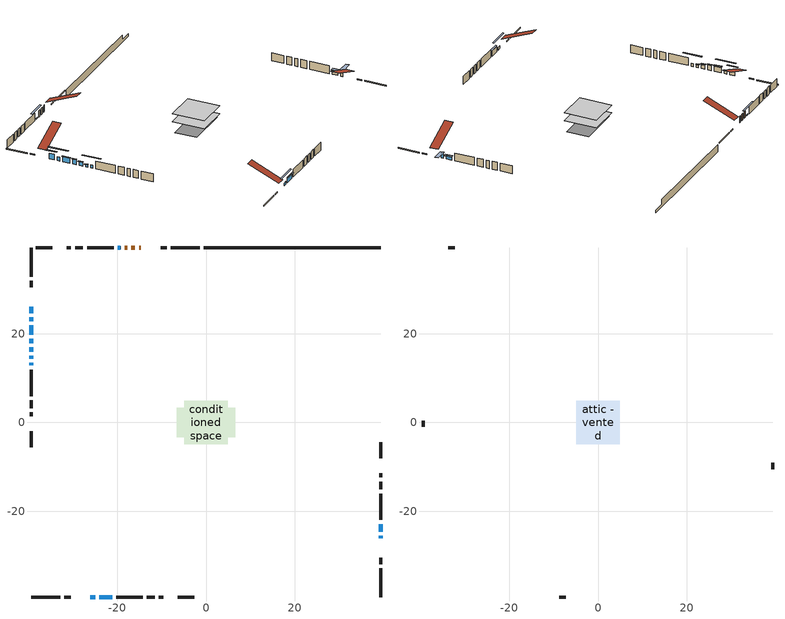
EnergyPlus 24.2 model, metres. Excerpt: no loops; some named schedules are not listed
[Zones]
conditioned space
 floor adiabatic (AdiabaticFloorConstruction): -4.95,-4.95 -4.95,4.95 4.95,4.95 4.95,-4.95 z1.5
 floor foundation (Slab1 construction): -6.63,-3.34 -6.63,3.34 6.63,3.34 6.63,-3.34 z-0.79
 wall outside (RimJoist1 construction): -1.45,39.37 -7.95,39.37 / -39.37,-39.37 -32.88,-39.37 / -39.37,39.37 -39.37,32.88 / 39.37,-39.37 39.37,-32.88 z1.5:1.8
 wall outside (RimJoist2 construction): -8.88,39.37 -10.26,39.37 / -31.95,-39.37 -30.56,-39.37 / -39.37,31.95 -39.37,30.56 / 39.37,-31.95 39.37,-30.56 z1.5:1.8
 wall outside (AdiabaticWallConstruction 1): -14.7,39.37 -15.11,39.37 / -16.04,39.37 -16.83,39.37 / -17.76,39.37 -18.37,39.37 z1.5:3.53
 wall outside (AdiabaticWallConstruction): 39.37,-26.13 39.37,-25.57 z1.5:3.13; -19.29,39.37 -19.94,39.37 z1.5:1.82; -26.13,-39.37 -24.97,-39.37 z1.5:2.38; -39.37,26.13 -39.37,24.68 z1.5:3.25; -39.37,23.75 -39.37,22.89 / 39.37,-24.64 39.37,-22.92 / -39.37,16.98 -39.37,15.98 z1.5:2.64; -24.05,-39.37 -21.17,-39.37 z1.5:3.08; -39.37,21.96 -39.37,19.83 z1.5:3.1; -39.37,18.9 -39.37,17.91 z1.5:3; -39.37,15.05 -39.37,14.36 z1.5:2.2; -39.37,13.43 -39.37,12.87 z1.5:2.42
 wall outside (Wall1 construction): -20.86,39.37 -26.83,39.37 / -20.24,-39.37 -14.28,-39.37 / -39.37,11.95 -39.37,5.98 / 39.37,-21.99 39.37,-16.02 z1.5:3.94
 wall outside (Wall2 construction): -27.76,39.37 -29.54,39.37 / -13.35,-39.37 -11.57,-39.37 / -39.37,5.05 -39.37,3.27 / 39.37,-15.09 39.37,-13.31 z1.5:3.94
 wall outside (Wall3 construction): -30.47,39.37 -31.43,39.37 / -10.64,-39.37 -9.68,-39.37 / -39.37,2.34 -39.37,1.38 / 39.37,-12.38 39.37,-11.42 z1.5:3.94
 wall outside (Wall5 construction): -34.73,39.37 -38.44,39.37 / -6.37,-39.37 -2.66,-39.37 / -39.37,-1.93 -39.37,-5.64 / 39.37,-8.12 39.37,-4.41 z1.5:3.94
 wall foundation (FoundationWall1 construction): -0.53,39.37,-0.79 -0.53,39.37,1.5 35.38,39.37,1.5 35.38,39.37,0 39.37,39.37,0 39.37,39.37,-0.79
 window (WindowConstruction 6): 39.37,-26.13 39.37,-25.57 z1.5:3.12
 window (WindowConstruction 7): -19.29,39.37 -19.93,39.37 z1.5:1.81
 window (WindowConstruction 8): -26.13,-39.37 -24.97,-39.37 z1.5:2.38
 window (WindowConstruction 9): -39.37,26.13 -39.37,24.68 z1.5:3.25
 window (WindowConstruction 10): -39.37,23.75 -39.37,22.89 z1.5:2.64
 window (WindowConstruction): 39.37,-24.64 39.37,-22.92 z1.5:2.64
 window (WindowConstruction 1): -24.04,-39.37 -21.17,-39.37 z1.5:3.08
 window (WindowConstruction 2): -39.37,21.96 -39.37,19.83 z1.5:3.1
 window (WindowConstruction 3): -39.37,18.9 -39.37,17.91 z1.5:3
 window (WindowConstruction 4): -39.37,16.98 -39.37,15.98 z1.5:2.64
 window (WindowConstruction 5): -39.37,15.05 -39.37,14.36 z1.5:2.2
 window (WindowConstruction 11): -39.37,13.43 -39.37,12.87 z1.5:2.41
 door (Door): -14.7,39.37 -15.11,39.37 z1.5:3.53
 door (Door 1): -16.04,39.37 -16.83,39.37 z1.5:3.53
 door (Door 2): -17.76,39.37 -18.36,39.37 z1.5:3.53
 ceiling adiabatic (AdiabaticFloorConstruction): 4.95,-4.95 4.95,4.95 -4.95,4.95 -4.95,-4.95 z1.5
attic - vented
 floor to conditioned space (Floor1 construction Reversed): -4.95,-4.95 -4.95,4.95 4.95,4.95 4.95,-4.95 z3.94
 wall outside (Wall4 construction): -32.36,39.37 -33.8,39.37 / -8.75,-39.37 -7.3,-39.37 / -39.37,0.45 -39.37,-1 / 39.37,-10.49 39.37,-9.05 z1.5:3.94
 roof outside (Roof1 construction): -13.77,39.37,3.94 -13.77,29.86,7.9 -11.19,29.86,7.9 -11.19,39.37,3.94; -27.06,-39.37,3.94 -27.06,-29.86,7.9 -29.63,-29.86,7.9 -29.63,-39.37,3.94; -39.37,27.06,3.94 -29.86,27.06,7.9 -29.86,29.63,7.9 -39.37,29.63,3.94; 39.37,-27.06,3.94 29.86,-27.06,7.9 29.86,-29.63,7.9 39.37,-29.63,3.94
shading: 39.37,-25.27 39.37,-26.43 43.03,-26.43 43.03,-25.27 z3.42; -22.56,39.37 -16.66,39.37 -16.66,39.79 -22.56,39.79 z4.44; -22.34,-39.37 -28.76,-39.37 -28.76,-39.79 -22.34,-39.79 z5.01; -39.37,23.77 -39.37,27.04 -39.79,27.04 -39.79,23.77 z4.16; -39.37,20.26 -39.37,26.38 -39.79,26.38 -39.79,20.26 z5.27; 39.37,-22.69 39.37,-24.87 40.18,-24.87 40.18,-22.69 z2.87; -20.97,-39.37 -24.25,-39.37 -24.25,-39.79 -20.97,-39.79 z3.28; -39.37,19.63 -39.37,22.16 -39.79,22.16 -39.79,19.63 z3.3; -39.37,17.71 -39.37,19.1 -39.79,19.1 -39.79,17.71 z3.2; -39.37,15.78 -39.37,17.18 -39.79,17.18 -39.79,15.78 z2.84; -39.37,14.16 -39.37,15.25 -39.79,15.25 -39.79,14.16 z2.4; -39.37,10.24 -39.37,16.06 -39.79,16.06 -39.79,10.24 z5.04
[Building]
Building 1: Terrain=Suburbs
[Site:Location]
Moncton Intl AP_NB: Latitude {deg}=46.11; Longitude {deg}=-64.68; Time Zone {hr}=-4; Elevation {m}=71; Keep Site Location Information=Yes
[Site:GroundTemperature:Shallow]
1.33672, -0.726403, -0.891626, 0.0874321, 4.0178, 7.92987, 11.3214, 13.4699, 13.6524, 11.905, 8.59993, 4.80787
[Site:WaterMainsTemperature]
Calculation Method=Schedule; Temperature Schedule=mains temperature schedule
[Material] Roughness=Rough; Thermal Absorptance=0.9
Name | Thickness {m} | Conductivity {W/m-K} | Density {kg/m3} | Specific Heat {J/kg-K} | Solar Absorptance | Visible Absorptance
asphalt or fiberglass shingles | 0.00635 | 0.162714 | 1121.4 | 1465.45 | 0.4 | 0.4
ceiling loosefill ins | 0.169333 | 0.0480833 | 16.02 | 1046.75 | 0.7 | 0.7
ceiling stud and cavity | 0.1397 | 0.0922525 | 65.682 | 1177.47 | 0.7 | 0.7
concrete 4.0 in. | 0.1016 | 1.803125 | 2242.8 | 837.4 | 0.7 | 0.7
concrete 8.0 in. | 0.2032 | 1.803125 | 2242.8 | 837.4 | 0.7 | 0.7
door material | 0.04445 | 0.0451087 | 512.64 | 1214.23 | 0.7 | 0.7
door material 1 | 0.04445 | 0.20624 | 512.64 | 1214.23 | 0.7 | 0.7
exterior vertical ins | 0.00560641 | 0.029427 | 32.04 | 1214.23 | 0.7 | 0.7
floor covering | 0.0127 | 0.0433444 | 54.468 | 1339.84 | 0.6 | 0.6
floor rigid ins; wall rigid ins 1 | 0.512978 | 0.029427 | 32.04 | 1214.23 | 0.7 | 0.7
floor stud and cavity | 0.1397 | 1.75129 | 37.0049 | 1207.88 | 0.7 | 0.7
furniture material conditioned space 1 | 0.1524 | 0.115458 | 640.8 | 1214.23 | 0.6 | 0.6
gypsum board | 0.0127 | 0.160291 | 801 | 837.4 | 0.6 | 0.6
gypsum board 1 | 0.0127 | 0.160291 | 801 | 837.4 | 0.7 | 0.7
osb sheathing 0.5 in. | 0.0127 | 0.115458 | 512.64 | 1214.23 | 0.7 | 0.7
osb sheathing 0.75 in. | 0.01905 | 0.115458 | 512.64 | 1214.23 | 0.7 | 0.7
osb sheathing 2.0 in. | 0.0508 | 0.115458 | 512.64 | 1214.23 | 0.7 | 0.7
rim joist rigid ins; wall rigid ins | 0.051816 | 0.029427 | 32.04 | 1214.23 | 0.7 | 0.7
rim joist stud and cavity | 0.0508 | 0.0381826 | 125.044 | 1163.47 | 0.6 | 0.6
rim joist stud and cavity 1 | 0.0508 | 0.0349451 | 125.044 | 1163.47 | 0.6 | 0.6
wall stud and cavity | 0.1397 | 0.199848 | 139.0536 | 1170.24 | 0.7 | 0.7
wall stud and cavity 1 | 0.1397 | 0.165635 | 139.0536 | 1170.24 | 0.7 | 0.7
wall stud and cavity 2 | 0.1397 | 0.302827 | 139.0536 | 1170.24 | 0.7 | 0.7
wall stud and cavity 3 | 0.0889 | 6.1454 | 50.32683 | 1063.81 | 0.6 | 0.6
wall stud and cavity 4 | 0.1397 | 0.265121 | 139.0536 | 1170.24 | 0.7 | 0.7
wall stud and cavity 5 | 0.0889 | 0.380278 | 52.3479 | 1209.89 | 0.7 | 0.7
wall stud and cavity 6 | 0.0889 | 0.391764 | 83.0341 | 1211.67 | 0.7 | 0.7
wood siding | 0.0254 | 0.102417 | 544.68 | 1172.36 | 0.4 | 0.4
wood siding 1 | 0.00254 | 0.102417 | 544.68 | 1172.36 | 0.4 | 0.4
wood siding 2; wood siding 3; wood siding 4 | 0.0254 | 0.102417 | 544.68 | 1172.36 | 0.7 | 0.7
[WindowMaterial:SimpleGlazingSystem]
Name | U-Factor {W/m2-K} | Solar Heat Gain Coefficient
WindowMaterial | 2.098021 | 0.49
WindowMaterial 1 | 1.84024 | 0.66
WindowMaterial 10 | 2.200225 | 0.42
WindowMaterial 2 | 1.84876 | 0.65
WindowMaterial 3 | 1.89305 | 0.62
WindowMaterial 4 | 2.08042 | 0.51
WindowMaterial 5 | 2.134928 | 0.46
WindowMaterial 6 | 1.94869 | 0.58
WindowMaterial 7 | 2.49378 | 0.16
WindowMaterial 8 | 2.09461 | 0.5
WindowMaterial 9 | 1.9396 | 0.59
[Construction]
AdiabaticFloorConstruction: floor stud and cavity, floor rigid ins, osb sheathing 0.75 in., floor covering
AdiabaticWallConstruction: wood siding 3, wall rigid ins 1, wall stud and cavity 5, gypsum board
AdiabaticWallConstruction 1: wood siding 4, wall rigid ins 1, wall stud and cavity 5, gypsum board
Door; Door 2: door material
Door 1: door material 1
Floor1 construction Reversed: gypsum board, ceiling stud and cavity, ceiling loosefill ins
FoundationWall1 construction: concrete 8.0 in., gypsum board 1
furniture construction conditioned space 1: furniture material conditioned space 1
PartitionWallConstruction: gypsum board, wall stud and cavity 6, gypsum board
RimJoist1 construction: wood siding 2, rim joist rigid ins, osb sheathing 2.0 in., rim joist stud and cavity
RimJoist2 construction: wood siding 2, rim joist rigid ins, osb sheathing 2.0 in., rim joist stud and cavity 1
Roof1 construction: asphalt or fiberglass shingles
Slab1 construction: concrete 4.0 in.
Wall1 construction: wood siding, wall rigid ins, osb sheathing 0.5 in., wall stud and cavity, gypsum board
Wall2 construction: wood siding, wall rigid ins, osb sheathing 0.5 in., wall stud and cavity 1, gypsum board
Wall3 construction: wood siding, wall rigid ins, osb sheathing 0.5 in., wall stud and cavity 2, gypsum board
Wall4 construction: wood siding 1, wall stud and cavity 3
Wall5 construction: wood siding, wall rigid ins, osb sheathing 0.5 in., wall stud and cavity 4, gypsum board
WindowConstruction; WindowConstruction 10: WindowMaterial
WindowConstruction 1: WindowMaterial 1
WindowConstruction 11: WindowMaterial 10
WindowConstruction 2: WindowMaterial 2
WindowConstruction 3: WindowMaterial 3
WindowConstruction 4: WindowMaterial 4
WindowConstruction 5: WindowMaterial 5
WindowConstruction 6: WindowMaterial 6
WindowConstruction 7: WindowMaterial 7
WindowConstruction 8: WindowMaterial 8
WindowConstruction 9: WindowMaterial 9
[Zone] Multiplier=1; Part of Total Floor Area=Yes
Name | Volume {m3}
attic - vented | 62.2082
conditioned space | 461.8
[Space]
Name | Zone | Volume {m3}
attic - vented 1 | attic - vented | 62.2082
conditioned space 1 | conditioned space | 461.8
[ZoneInfiltration:EffectiveLeakageArea]
infil attic - vented 1: Zone or Space=attic - vented 1; Schedule=Always On Discrete; Effective Air Leakage Area {cm2}=3459.53; Stack Coefficient=0.000445168; Wind Coefficient=1.42555e-05
[ZoneMixing]
whole house fan mix: Zone or Space=attic - vented; Schedule=Always On Continuous; Design Flow Rate Calculation Method=Flow/Zone; Design Flow Rate {m3/s}=0; Source Zone or Space=conditioned space
[SurfaceProperty:ExposedFoundationPerimeter]
Slab1: Exposed Perimeter Calculation Method=TotalExposedPerimeter; Total Exposed Perimeter {m}=39.899
[InternalMass] Zone or ZoneList=conditioned space; Space or SpaceList=conditioned space 1
Name | Construction | Surface Area {m2}
furniture mass conditioned space 1 | furniture construction conditioned space 1 | 74.6599
partition wall mass | PartitionWallConstruction | 186.65
[Lights]
interior lighting: Zone or ZoneList or Space or SpaceList=conditioned space 1; Schedule=interior lighting schedule; Design Level Calculation Method=LightingLevel; Lighting Level {W}=343.2; Return Air Fraction=0; Fraction Radiant=0.6; Fraction Visible=0.2; Fraction Replaceable=1
[People]
occupants: Zone or ZoneList or Space or SpaceList=conditioned space 1; Number of People Schedule=occupants schedule; Number of People Calculation Method=People; Number of People=3; Fraction Radiant=0.314171; Sensible Heat Fraction=0.56303; Activity Level Schedule=occupants activity schedule; Carbon Dioxide Generation Rate {m3/s-W}=0; Enable ASHRAE 55 Comfort Warnings=No; Mean Radiant Temperature Calculation Type=EnclosureAveraged
[ElectricEquipment] Zone or ZoneList or Space or SpaceList=conditioned space 1; Design Level Calculation Method=EquipmentLevel
Name | Schedule | Design Level {W} | Fraction Latent | Fraction Radiant | Fraction Lost
clothes dryer | clothes dryer schedule | 140.772 | 0.015 | 0.081 | 0.85
clothes washer | clothes washer schedule | 32.1985 | 0.03 | 0.162 | 0.7
cooking range | cooking range schedule | 215.147 | 0.08 | 0.432 | 0.2
dishwasher | dishwasher schedule | 66.8632 | 0.3 | 0.18 | 0.4
fridge | fridge schedule | 72.9452 | 0 | 0.6 | 0
mech vent bath fan 0 | mech vent bath fan 0 schedule | 50.2 | 0 | 0 | 1
mech vent house fan | mech vent house fan schedule | 0 | 0 | 0 | 1
mech vent house fan cfis | mech vent house fan cfis schedule | 0 | 0 | 0 | 0
misc plug loads | misc plug loads schedule | 494.7 | 0.045 | 0.513 | 0.1
whole house fan | Always On Discrete | 0 | 0 | 0 | 1
[OtherEquipment] Zone or ZoneList or Space or SpaceList=conditioned space 1; Design Level Calculation Method=EquipmentLevel
Name | Fuel Type | Schedule | Design Level {W} | Fraction Latent | Fraction Radiant | Fraction Lost
clothes dryer 1 | Electricity | clothes dryer schedule | 0 | 0.015 | 0.081 | 0.85
cooking range 1 | Electricity | cooking range schedule | 0 | 0.08 | 0.432 | 0.2
general water use latent | None | general water use schedule | 62.594 | 1 | 0 | 0
general water use sensible | None | general water use schedule | -61.6891 | 0 | 0.6 | 0
mech vent house fan latent load | None | Always On Discrete | 0 | 1 | 0 | 0
mech vent house fan sensible load | None | Always On Discrete | 0 | 0 | 0 | 0
water heater energy adjustment1 | Electricity | Always On Discrete | 0.01 | 0 | 0 | 1
[ZoneInfiltration:DesignFlowRate] Zone or ZoneList or Space or SpaceList=conditioned space 1; Schedule=Always On Discrete; Design Flow Rate Calculation Method=Flow/Zone; Design Flow Rate {m3/s}=0
infil flow; natural vent flow; whole house fan flow
[Foundation:Kiva]
Foundation Kiva 1: Initial Indoor Air Temperature {C}=18; Wall Height Above Grade {m}=1.49998; Wall Depth Below Slab {m}=0.2032; Custom Block Material Name 1=exterior vertical ins; Custom Block Depth 1 {m}=2.28999; Custom Block X Position 1 {m}=0.2159; Custom Block Z Position 1 {m}=0
[Foundation:Kiva:Settings]
Soil Conductivity {W/m-K}=0.849921; Soil Density {kg/m3}=1842.3; Soil Specific Heat {J/kg-K}=418.7; Ground Solar Absorptivity=0.9; Ground Thermal Absorptivity=0.9; Ground Surface Roughness {m}=0.03; Far-Field Width {m}=40; Deep-Ground Boundary Condition=ZeroFlux; Deep-Ground Depth {m}=40; Minimum Cell Dimension {m}=0.2; Maximum Cell Growth Coefficient=3; Simulation Timestep=Timestep
[Exterior:Lights]
exterior lighting: Schedule=exterior lighting schedule; Design Level {W}=75.6
[Schedule:Constant]
Name | Hourly Value
Always On Continuous; mech vent house fan schedule; mech vent house fan cfis schedule; Always On Discrete | 1
occupants activity schedule | 117.228
fridge schedule | 0
[Schedule:Week:Daily]
interior lighting schedule Week Rule - Jan1-Jan27: interior lighting schedule day, interior lighting schedule day, interior lighting schedule day, interior lighting schedule day, interior lighting schedule day, interior lighting schedule day, interior lighting schedule day, interior lighting schedule default day, interior lighting schedule default day, interior lighting schedule default day, interior lighting schedule default day, interior lighting schedule default day
interior lighting schedule Week Rule - Jan28-Feb3: interior lighting schedule day, interior lighting schedule day, interior lighting schedule day, interior lighting schedule day, interior lighting schedule day 1, interior lighting schedule day 1, interior lighting schedule day 1, interior lighting schedule default day, interior lighting schedule default day, interior lighting schedule default day, interior lighting schedule default day, interior lighting schedule default day
interior lighting schedule Week Rule - Feb4-Feb24: interior lighting schedule day 1, interior lighting schedule day 1, interior lighting schedule day 1, interior lighting schedule day 1, interior lighting schedule day 1, interior lighting schedule day 1, interior lighting schedule day 1, interior lighting schedule default day, interior lighting schedule default day, interior lighting schedule default day, interior lighting schedule default day, interior lighting schedule default day
interior lighting schedule Week Rule - Feb25-Mar3: interior lighting schedule day 1, interior lighting schedule day 1, interior lighting schedule day 1, interior lighting schedule day 1, interior lighting schedule day 2, interior lighting schedule day 2, interior lighting schedule day 2, interior lighting schedule default day, interior lighting schedule default day, interior lighting schedule default day, interior lighting schedule default day, interior lighting schedule default day
interior lighting schedule Week Rule - Mar4-Mar31: interior lighting schedule day 2, interior lighting schedule day 2, interior lighting schedule day 2, interior lighting schedule day 2, interior lighting schedule day 2, interior lighting schedule day 2, interior lighting schedule day 2, interior lighting schedule default day, interior lighting schedule default day, interior lighting schedule default day, interior lighting schedule default day, interior lighting schedule default day
interior lighting schedule Week Rule - Apr1-Apr28: interior lighting schedule day 3, interior lighting schedule day 3, interior lighting schedule day 3, interior lighting schedule day 3, interior lighting schedule day 3, interior lighting schedule day 3, interior lighting schedule day 3, interior lighting schedule default day, interior lighting schedule default day, interior lighting schedule default day, interior lighting schedule default day, interior lighting schedule default day
interior lighting schedule Week Rule - Apr29-May5: interior lighting schedule day 3, interior lighting schedule day 3, interior lighting schedule day 4, interior lighting schedule day 4, interior lighting schedule day 4, interior lighting schedule day 4, interior lighting schedule day 4, interior lighting schedule default day, interior lighting schedule default day, interior lighting schedule default day, interior lighting schedule default day, interior lighting schedule default day
interior lighting schedule Week Rule - May6-May26: interior lighting schedule day 4, interior lighting schedule day 4, interior lighting schedule day 4, interior lighting schedule day 4, interior lighting schedule day 4, interior lighting schedule day 4, interior lighting schedule day 4, interior lighting schedule default day, interior lighting schedule default day, interior lighting schedule default day, interior lighting schedule default day, interior lighting schedule default day
interior lighting schedule Week Rule - May27-Jun2: interior lighting schedule day 4, interior lighting schedule day 4, interior lighting schedule day 4, interior lighting schedule day 4, interior lighting schedule day 4, interior lighting schedule day 5, interior lighting schedule day 5, interior lighting schedule default day, interior lighting schedule default day, interior lighting schedule default day, interior lighting schedule default day, interior lighting schedule default day
interior lighting schedule Week Rule - Jun3-Jun30: interior lighting schedule day 5, interior lighting schedule day 5, interior lighting schedule day 5, interior lighting schedule day 5, interior lighting schedule day 5, interior lighting schedule day 5, interior lighting schedule day 5, interior lighting schedule default day, interior lighting schedule default day, interior lighting schedule default day, interior lighting schedule default day, interior lighting schedule default day
interior lighting schedule Week Rule - Jul1-Jul28: interior lighting schedule day 6, interior lighting schedule day 6, interior lighting schedule day 6, interior lighting schedule day 6, interior lighting schedule day 6, interior lighting schedule day 6, interior lighting schedule day 6, interior lighting schedule default day, interior lighting schedule default day, interior lighting schedule default day, interior lighting schedule default day, interior lighting schedule default day
interior lighting schedule Week Rule - Jul29-Aug4: interior lighting schedule day 6, interior lighting schedule day 6, interior lighting schedule day 6, interior lighting schedule day 7, interior lighting schedule day 7, interior lighting schedule day 7, interior lighting schedule day 7, interior lighting schedule default day, interior lighting schedule default day, interior lighting schedule default day, interior lighting schedule default day, interior lighting schedule default day
interior lighting schedule Week Rule - Aug5-Aug25: interior lighting schedule day 7, interior lighting schedule day 7, interior lighting schedule day 7, interior lighting schedule day 7, interior lighting schedule day 7, interior lighting schedule day 7, interior lighting schedule day 7, interior lighting schedule default day, interior lighting schedule default day, interior lighting schedule default day, interior lighting schedule default day, interior lighting schedule default day
interior lighting schedule Week Rule - Aug26-Sep1: interior lighting schedule day 7, interior lighting schedule day 7, interior lighting schedule day 7, interior lighting schedule day 7, interior lighting schedule day 7, interior lighting schedule day 7, interior lighting schedule day 8, interior lighting schedule default day, interior lighting schedule default day, interior lighting schedule default day, interior lighting schedule default day, interior lighting schedule default day
interior lighting schedule Week Rule - Sep2-Sep29: interior lighting schedule day 8, interior lighting schedule day 8, interior lighting schedule day 8, interior lighting schedule day 8, interior lighting schedule day 8, interior lighting schedule day 8, interior lighting schedule day 8, interior lighting schedule default day, interior lighting schedule default day, interior lighting schedule default day, interior lighting schedule default day, interior lighting schedule default day
interior lighting schedule Week Rule - Sep30-Oct6: interior lighting schedule day 8, interior lighting schedule day 9, interior lighting schedule day 9, interior lighting schedule day 9, interior lighting schedule day 9, interior lighting schedule day 9, interior lighting schedule day 9, interior lighting schedule default day, interior lighting schedule default day, interior lighting schedule default day, interior lighting schedule default day, interior lighting schedule default day
interior lighting schedule Week Rule - Oct7-Oct27: interior lighting schedule day 9, interior lighting schedule day 9, interior lighting schedule day 9, interior lighting schedule day 9, interior lighting schedule day 9, interior lighting schedule day 9, interior lighting schedule day 9, interior lighting schedule default day, interior lighting schedule default day, interior lighting schedule default day, interior lighting schedule default day, interior lighting schedule default day
interior lighting schedule Week Rule - Oct28-Nov3: interior lighting schedule day 9, interior lighting schedule day 9, interior lighting schedule day 9, interior lighting schedule day 9, interior lighting schedule day 10, interior lighting schedule day 10, interior lighting schedule day 10, interior lighting schedule default day, interior lighting schedule default day, interior lighting schedule default day, interior lighting schedule default day, interior lighting schedule default day
interior lighting schedule Week Rule - Nov4-Nov24: interior lighting schedule day 10, interior lighting schedule day 10, interior lighting schedule day 10, interior lighting schedule day 10, interior lighting schedule day 10, interior lighting schedule day 10, interior lighting schedule day 10, interior lighting schedule default day, interior lighting schedule default day, interior lighting schedule default day, interior lighting schedule default day, interior lighting schedule default day
interior lighting schedule Week Rule - Nov25-Dec1: interior lighting schedule day 10, interior lighting schedule day 10, interior lighting schedule day 10, interior lighting schedule day 10, interior lighting schedule day 10, interior lighting schedule day 10, interior lighting schedule day 11, interior lighting schedule default day, interior lighting schedule default day, interior lighting schedule default day, interior lighting schedule default day, interior lighting schedule default day
interior lighting schedule Week Rule - Dec2-Dec31: interior lighting schedule day 11, interior lighting schedule day 11, interior lighting schedule day 11, interior lighting schedule day 11, interior lighting schedule day 11, interior lighting schedule day 11, interior lighting schedule day 11, interior lighting schedule default day, interior lighting schedule default day, interior lighting schedule default day, interior lighting schedule default day, interior lighting schedule default day
occupants schedule Week Rule - Jan1-Dec31: occupants schedule day, occupants schedule day, occupants schedule day, occupants schedule day, occupants schedule day, occupants schedule day, occupants schedule day, occupants schedule default day, occupants schedule default day, occupants schedule default day, occupants schedule default day, occupants schedule default day
clothes dryer schedule Week Rule - Jan1-Dec31: clothes dryer schedule day, clothes dryer schedule day, clothes dryer schedule day, clothes dryer schedule day, clothes dryer schedule day, clothes dryer schedule day, clothes dryer schedule day, clothes dryer schedule default day, clothes dryer schedule default day, clothes dryer schedule default day, clothes dryer schedule default day, clothes dryer schedule default day
clothes washer schedule Week Rule - Jan1-Dec31: clothes washer schedule day, clothes washer schedule day, clothes washer schedule day, clothes washer schedule day, clothes washer schedule day, clothes washer schedule day, clothes washer schedule day, clothes washer schedule default day, clothes washer schedule default day, clothes washer schedule default day, clothes washer schedule default day, clothes washer schedule default day
cooking range schedule Week Rule - Jan1-Dec31: cooking range schedule day, cooking range schedule day, cooking range schedule day, cooking range schedule day, cooking range schedule day, cooking range schedule day, cooking range schedule day, cooking range schedule default day, cooking range schedule default day, cooking range schedule default day, cooking range schedule default day, cooking range schedule default day
dishwasher schedule Week Rule - Jan1-Dec31: dishwasher schedule day, dishwasher schedule day, dishwasher schedule day, dishwasher schedule day, dishwasher schedule day, dishwasher schedule day, dishwasher schedule day, dishwasher schedule default day, dishwasher schedule default day, dishwasher schedule default day, dishwasher schedule default day, dishwasher schedule default day
mech vent bath fan 0 schedule Week Rule - Jan1-Dec31: mech vent bath fan 0 schedule day, mech vent bath fan 0 schedule day, mech vent bath fan 0 schedule day, mech vent bath fan 0 schedule day, mech vent bath fan 0 schedule day, mech vent bath fan 0 schedule day, mech vent bath fan 0 schedule day, mech vent bath fan 0 schedule default day, mech vent bath fan 0 schedule default day, mech vent bath fan 0 schedule default day, mech vent bath fan 0 schedule default day, mech vent bath fan 0 schedule default day
misc plug loads schedule Week Rule - Jan1-Dec31: misc plug loads schedule day, misc plug loads schedule day, misc plug loads schedule day, misc plug loads schedule day, misc plug loads schedule day, misc plug loads schedule day, misc plug loads schedule day, misc plug loads schedule default day, misc plug loads schedule default day, misc plug loads schedule default day, misc plug loads schedule default day, misc plug loads schedule default day
general water use schedule Week Rule - Jan1-Dec31: general water use schedule day, general water use schedule day, general water use schedule day, general water use schedule day, general water use schedule day, general water use schedule day, general water use schedule day, general water use schedule default day, general water use schedule default day, general water use schedule default day, general water use schedule default day, general water use schedule default day
exterior lighting schedule Week Rule - Jan1-Jan27: exterior lighting schedule day, exterior lighting schedule day, exterior lighting schedule day, exterior lighting schedule day, exterior lighting schedule day, exterior lighting schedule day, exterior lighting schedule day, exterior lighting schedule default day, exterior lighting schedule default day, exterior lighting schedule default day, exterior lighting schedule default day, exterior lighting schedule default day
exterior lighting schedule Week Rule - Jan28-Feb3: exterior lighting schedule day, exterior lighting schedule day, exterior lighting schedule day, exterior lighting schedule day, exterior lighting schedule day 1, exterior lighting schedule day 1, exterior lighting schedule day 1, exterior lighting schedule default day, exterior lighting schedule default day, exterior lighting schedule default day, exterior lighting schedule default day, exterior lighting schedule default day
exterior lighting schedule Week Rule - Feb4-Feb24: exterior lighting schedule day 1, exterior lighting schedule day 1, exterior lighting schedule day 1, exterior lighting schedule day 1, exterior lighting schedule day 1, exterior lighting schedule day 1, exterior lighting schedule day 1, exterior lighting schedule default day, exterior lighting schedule default day, exterior lighting schedule default day, exterior lighting schedule default day, exterior lighting schedule default day
exterior lighting schedule Week Rule - Feb25-Mar3: exterior lighting schedule day 1, exterior lighting schedule day 1, exterior lighting schedule day 1, exterior lighting schedule day 1, exterior lighting schedule day 2, exterior lighting schedule day 2, exterior lighting schedule day 2, exterior lighting schedule default day, exterior lighting schedule default day, exterior lighting schedule default day, exterior lighting schedule default day, exterior lighting schedule default day
exterior lighting schedule Week Rule - Mar4-Mar31: exterior lighting schedule day 2, exterior lighting schedule day 2, exterior lighting schedule day 2, exterior lighting schedule day 2, exterior lighting schedule day 2, exterior lighting schedule day 2, exterior lighting schedule day 2, exterior lighting schedule default day, exterior lighting schedule default day, exterior lighting schedule default day, exterior lighting schedule default day, exterior lighting schedule default day
exterior lighting schedule Week Rule - Apr1-Apr28: exterior lighting schedule day 3, exterior lighting schedule day 3, exterior lighting schedule day 3, exterior lighting schedule day 3, exterior lighting schedule day 3, exterior lighting schedule day 3, exterior lighting schedule day 3, exterior lighting schedule default day, exterior lighting schedule default day, exterior lighting schedule default day, exterior lighting schedule default day, exterior lighting schedule default day
exterior lighting schedule Week Rule - Apr29-May5: exterior lighting schedule day 3, exterior lighting schedule day 3, exterior lighting schedule day 4, exterior lighting schedule day 4, exterior lighting schedule day 4, exterior lighting schedule day 4, exterior lighting schedule day 4, exterior lighting schedule default day, exterior lighting schedule default day, exterior lighting schedule default day, exterior lighting schedule default day, exterior lighting schedule default day
exterior lighting schedule Week Rule - May6-May26: exterior lighting schedule day 4, exterior lighting schedule day 4, exterior lighting schedule day 4, exterior lighting schedule day 4, exterior lighting schedule day 4, exterior lighting schedule day 4, exterior lighting schedule day 4, exterior lighting schedule default day, exterior lighting schedule default day, exterior lighting schedule default day, exterior lighting schedule default day, exterior lighting schedule default day
exterior lighting schedule Week Rule - May27-Jun2: exterior lighting schedule day 4, exterior lighting schedule day 4, exterior lighting schedule day 4, exterior lighting schedule day 4, exterior lighting schedule day 4, exterior lighting schedule day 5, exterior lighting schedule day 5, exterior lighting schedule default day, exterior lighting schedule default day, exterior lighting schedule default day, exterior lighting schedule default day, exterior lighting schedule default day
exterior lighting schedule Week Rule - Jun3-Jun30: exterior lighting schedule day 5, exterior lighting schedule day 5, exterior lighting schedule day 5, exterior lighting schedule day 5, exterior lighting schedule day 5, exterior lighting schedule day 5, exterior lighting schedule day 5, exterior lighting schedule default day, exterior lighting schedule default day, exterior lighting schedule default day, exterior lighting schedule default day, exterior lighting schedule default day
exterior lighting schedule Week Rule - Jul1-Jul28: exterior lighting schedule day 6, exterior lighting schedule day 6, exterior lighting schedule day 6, exterior lighting schedule day 6, exterior lighting schedule day 6, exterior lighting schedule day 6, exterior lighting schedule day 6, exterior lighting schedule default day, exterior lighting schedule default day, exterior lighting schedule default day, exterior lighting schedule default day, exterior lighting schedule default day
exterior lighting schedule Week Rule - Jul29-Aug4: exterior lighting schedule day 6, exterior lighting schedule day 6, exterior lighting schedule day 6, exterior lighting schedule day 7, exterior lighting schedule day 7, exterior lighting schedule day 7, exterior lighting schedule day 7, exterior lighting schedule default day, exterior lighting schedule default day, exterior lighting schedule default day, exterior lighting schedule default day, exterior lighting schedule default day
exterior lighting schedule Week Rule - Aug5-Aug25: exterior lighting schedule day 7, exterior lighting schedule day 7, exterior lighting schedule day 7, exterior lighting schedule day 7, exterior lighting schedule day 7, exterior lighting schedule day 7, exterior lighting schedule day 7, exterior lighting schedule default day, exterior lighting schedule default day, exterior lighting schedule default day, exterior lighting schedule default day, exterior lighting schedule default day
exterior lighting schedule Week Rule - Aug26-Sep1: exterior lighting schedule day 7, exterior lighting schedule day 7, exterior lighting schedule day 7, exterior lighting schedule day 7, exterior lighting schedule day 7, exterior lighting schedule day 7, exterior lighting schedule day 8, exterior lighting schedule default day, exterior lighting schedule default day, exterior lighting schedule default day, exterior lighting schedule default day, exterior lighting schedule default day
[Schedule:Year]
interior lighting schedule: interior lighting schedule Week Rule - Jan1-Jan27, 1, 1, 1, 27, interior lighting schedule Week Rule - Jan28-Feb3, 1, 28, 2, 3, interior lighting schedule Week Rule - Feb4-Feb24, 2, 4, 2, 24, interior lighting schedule Week Rule - Feb25-Mar3, 2, 25, 3, 3, interior lighting schedule Week Rule - Mar4-Mar31, 3, 4, 3, 31, interior lighting schedule Week Rule - Apr1-Apr28, 4, 1, 4, 28, interior lighting schedule Week Rule - Apr29-May5, 4, 29, 5, 5, interior lighting schedule Week Rule - May6-May26, 5, 6, 5, 26, interior lighting schedule Week Rule - May27-Jun2, 5, 27, 6, 2, interior lighting schedule Week Rule - Jun3-Jun30, 6, 3, 6, 30, interior lighting schedule Week Rule - Jul1-Jul28, 7, 1, 7, 28, interior lighting schedule Week Rule - Jul29-Aug4, 7, 29, 8, 4, interior lighting schedule Week Rule - Aug5-Aug25, 8, 5, 8, 25, interior lighting schedule Week Rule - Aug26-Sep1, 8, 26, 9, 1, interior lighting schedule Week Rule - Sep2-Sep29, 9, 2, 9, 29, interior lighting schedule Week Rule - Sep30-Oct6, 9, 30, 10, 6, interior lighting schedule Week Rule - Oct7-Oct27, 10, 7, 10, 27, interior lighting schedule Week Rule - Oct28-Nov3, 10, 28, 11, 3, interior lighting schedule Week Rule - Nov4-Nov24, 11, 4, 11, 24, interior lighting schedule Week Rule - Nov25-Dec1, 11, 25, 12, 1, interior lighting schedule Week Rule - Dec2-Dec31, 12, 2, 12, 31
occupants schedule: occupants schedule Week Rule - Jan1-Dec31, 1, 1, 12, 31
clothes dryer schedule: clothes dryer schedule Week Rule - Jan1-Dec31, 1, 1, 12, 31
clothes washer schedule: clothes washer schedule Week Rule - Jan1-Dec31, 1, 1, 12, 31
cooking range schedule: cooking range schedule Week Rule - Jan1-Dec31, 1, 1, 12, 31
dishwasher schedule: dishwasher schedule Week Rule - Jan1-Dec31, 1, 1, 12, 31
mech vent bath fan 0 schedule: mech vent bath fan 0 schedule Week Rule - Jan1-Dec31, 1, 1, 12, 31
misc plug loads schedule: misc plug loads schedule Week Rule - Jan1-Dec31, 1, 1, 12, 31
general water use schedule: general water use schedule Week Rule - Jan1-Dec31, 1, 1, 12, 31
exterior lighting schedule: exterior lighting schedule Week Rule - Jan1-Jan27, 1, 1, 1, 27, exterior lighting schedule Week Rule - Jan28-Feb3, 1, 28, 2, 3, exterior lighting schedule Week Rule - Feb4-Feb24, 2, 4, 2, 24, exterior lighting schedule Week Rule - Feb25-Mar3, 2, 25, 3, 3, exterior lighting schedule Week Rule - Mar4-Mar31, 3, 4, 3, 31, exterior lighting schedule Week Rule - Apr1-Apr28, 4, 1, 4, 28, exterior lighting schedule Week Rule - Apr29-May5, 4, 29, 5, 5, exterior lighting schedule Week Rule - May6-May26, 5, 6, 5, 26, exterior lighting schedule Week Rule - May27-Jun2, 5, 27, 6, 2, exterior lighting schedule Week Rule - Jun3-Jun30, 6, 3, 6, 30, exterior lighting schedule Week Rule - Jul1-Jul28, 7, 1, 7, 28, exterior lighting schedule Week Rule - Jul29-Aug4, 7, 29, 8, 4, exterior lighting schedule Week Rule - Aug5-Aug25, 8, 5, 8, 25, exterior lighting schedule Week Rule - Aug26-Sep1, 8, 26, 9, 1, exterior lighting schedule Week Rule - Sep2-Sep29, 9, 2, 9, 29, exterior lighting schedule Week Rule - Sep30-Oct6, 9, 30, 10, 6, exterior lighting schedule Week Rule - Oct7-Oct27, 10, 7, 10, 27, exterior lighting schedule Week Rule - Oct28-Nov3, 10, 28, 11, 3, exterior lighting schedule Week Rule - Nov4-Nov24, 11, 4, 11, 24, exterior lighting schedule Week Rule - Nov25-Dec1, 11, 25, 12, 1, exterior lighting schedule Week Rule - Dec2-Dec31, 12, 2, 12, 31
[Schedule:Compact]
mains temperature schedule: Through: 01/01, For: AllDays, Until: 24:00, 6.09, Through: 01/02, For: AllDays, Until: 24:00, 6.02167, Through: 01/03, For: AllDays, Until: 24:00, 5.95444, Through: 01/04, For: AllDays, Until: 24:00, 5.88833, Through: 01/05, For: AllDays, Until: 24:00, 5.82333, Through: 01/06, For: AllDays, Until: 24:00, 5.75944, Through: 01/07, For: AllDays, Until: 24:00, 5.69667, Through: 01/08, For: AllDays, Until: 24:00, 5.635, Through: 01/09, For: AllDays, Until: 24:00, 5.57444, Through: 01/10, For: AllDays, Until: 24:00, 5.515, Through: 01/11, For: AllDays, Until: 24:00, 5.45722, Through: 01/12, For: AllDays, Until: 24:00, 5.4, Through: 01/13, For: AllDays, Until: 24:00, 5.34444, Through: 01/14, For: AllDays, Until: 24:00, 5.29, Through: 01/15, For: AllDays, Until: 24:00, 5.23667, Through: 01/16, For: AllDays, Until: 24:00, 5.18444, Through: 01/17, For: AllDays, Until: 24:00, 5.13389, Through: 01/18, For: AllDays, Until: 24:00, 5.085, Through: 01/19, For: AllDays, Until: 24:00, 5.03667, Through: 01/20, For: AllDays, Until: 24:00, 4.99, Through: 01/21, For: AllDays, Until: 24:00, 4.94444, Through: 01/22, For: AllDays, Until: 24:00, 4.90056, Through: 01/23, For: AllDays, Until: 24:00, 4.85833, Through: 01/24, For: AllDays, Until: 24:00, 4.81722, Through: 01/25, For: AllDays, Until: 24:00, 4.77722, Through: 01/26, For: AllDays, Until: 24:00, 4.73889, Through: 01/27, For: AllDays, Until: 24:00, 4.70167, Through: 01/28, For: AllDays, Until: 24:00, 4.66611, Through: 01/29, For: AllDays, Until: 24:00, 4.63222, Through: 01/30, For: AllDays, Until: 24:00, 4.59944, Through: 01/31, For: AllDays, Until: 24:00, 4.56833, Through: 02/01, For: AllDays, Until: 24:00, 4.53889, Through: 02/02, For: AllDays, Until: 24:00, 4.51056, Through: 02/03, For: AllDays, Until: 24:00, 4.48389, Through: 02/04, For: AllDays, Until: 24:00, 4.45889, Through: 02/05, For: AllDays, Until: 24:00, 4.435, Through: 02/06, For: AllDays, Until: 24:00, 4.41278, Through: 02/07, For: AllDays, Until: 24:00, 4.39222, Through: 02/08, For: AllDays, Until: 24:00, 4.37333, Through: 02/09, For: AllDays, Until: 24:00, 4.35556, Through: 02/10, For: AllDays, Until: 24:00, 4.33944, Through: 02/11, For: AllDays, Until: 24:00, 4.325, Through: 02/12, For: AllDays, Until: 24:00, 4.31222, Through: 02/13, For: AllDays, Until: 24:00, 4.30056, Through: 02/14, For: AllDays, Until: 24:00, 4.29056, Through: 02/15, For: AllDays, Until: 24:00, 4.28222, Through: 02/16, For: AllDays, Until: 24:00, 4.27556, Through: 02/17, For: AllDays, Until: 24:00, 4.27056, Through: 02/18, For: AllDays, Until: 24:00, 4.26667, Through: 02/19, For: AllDays, Until: 24:00, 4.265, Through: 02/20, For: AllDays, Until: 24:00, 4.26444, Through: 02/21, For: AllDays, Until: 24:00, 4.26556, Through: 02/22, For: AllDays, Until: 24:00, 4.26833, Through: 02/23, For: AllDays, Until: 24:00, 4.27222, Through: 02/24, For: AllDays, Until: 24:00, 4.27833, Through: 02/25, For: AllDays, Until: 24:00, 4.28556, Through: 02/26, For: AllDays, Until: 24:00, 4.29444, Through: 02/27, For: AllDays, Until: 24:00, 4.305, Through: 02/28, For: AllDays, Until: 24:00, 4.31667, Through: 03/01, For: AllDays, Until: 24:00, 4.33056, Through: 03/02, For: AllDays, Until: 24:00, 4.34556, Through: 03/03, For: AllDays, Until: 24:00, 4.36222, Through: 03/04, For: AllDays, Until: 24:00, 4.38, Through: 03/05, For: AllDays, Until: 24:00, 4.4, Through: 03/06, For: AllDays, Until: 24:00, 4.42111, Through: 03/07, For: AllDays, Until: 24:00, 4.44389, Through: 03/08, For: AllDays, Until: 24:00, 4.46833, Through: 03/09, For: AllDays, Until: 24:00, 4.49389, Through: 03/10, For: AllDays, Until: 24:00, 4.52111, Through: 03/11, For: AllDays, Until: 24:00, 4.55, Through: 03/12, For: AllDays, Until: 24:00, 4.58, Through: 03/13, For: AllDays, Until: 24:00, 4.61167, Through: 03/14, For: AllDays, Until: 24:00, 4.645, Through: 03/15, For: AllDays, Until: 24:00, 4.67944, Through: 03/16, For: AllDays, Until: 24:00, 4.71556, Through: 03/17, For: AllDays, Until: 24:00, 4.75333, Through: 03/18, For: AllDays, Until: 24:00, 4.79222, Through: 03/19, For: AllDays, Until: 24:00, 4.83222, Through: 03/20, For: AllDays, Until: 24:00, 4.87444, Through: 03/21, For: AllDays, Until: 24:00, 4.91722, Through: 03/22, For: AllDays, Until: 24:00, 4.96167, Through: 03/23, For: AllDays, Until: 24:00, 5.00778, Through: 03/24, For: AllDays, Until: 24:00, 5.055, Through: 03/25, For: AllDays, Until: 24:00, 5.10333, Through: 03/26, For: AllDays, Until: 24:00, 5.15333, Through: 03/27, For: AllDays, Until: 24:00, 5.20444, Through: 03/28, For: AllDays, Until: 24:00, 5.25667, Through: 03/29, For: AllDays, Until: 24:00, 5.31056, Through: 03/30, For: AllDays, Until: 24:00, 5.36556, Through: 03/31, For: AllDays, Until: 24:00, 5.42167, Through: 04/01, For: AllDays, Until: 24:00, 5.47889, Through: 04/02, For: AllDays, Until: 24:00, 5.53778, Through: 04/03, For: AllDays, Until: 24:00, 5.59722, Through: 04/04, For: AllDays, Until: 24:00, 5.65833, Through: 04/05, For: AllDays, Until: 24:00, 5.72056, Through: 04/06, For: AllDays, Until: 24:00, 5.78389, Through: 04/07, For: AllDays, Until: 24:00, 5.84833, Through: 04/08, For: AllDays, Until: 24:00, 5.91333, Through: 04/09, For: AllDays, Until: 24:00, 5.98, Through: 04/10, For: AllDays, Until: 24:00, 6.04778, Through: 04/11, For: AllDays, Until: 24:00, 6.11667, Through: 04/12, For: AllDays, Until: 24:00, 6.18611, Through: 04/13, For: AllDays, Until: 24:00, 6.25667, Through: 04/14, For: AllDays, Until: 24:00, 6.32833, Through: 04/15, For: AllDays, Until: 24:00, 6.40111, Through: 04/16, For: AllDays, Until: 24:00, 6.47444, Through: 04/17, For: AllDays, Until: 24:00, 6.54889, Through: 04/18, For: AllDays, Until: 24:00, 6.62444, Through: 04/19, For: AllDays, Until: 24:00, 6.70056, Through: 04/20, For: AllDays, Until: 24:00, 6.77722, Through: 04/21, For: AllDays, Until: 24:00, 6.85556, Through: 04/22, For: AllDays, Until: 24:00, 6.93389, Through: 04/23, For: AllDays, Until: 24:00, 7.01333, Through: 04/24, For: AllDays, Until: 24:00, 7.09333, Through: 04/25, For: AllDays, Until: 24:00, 7.17444, Through: 04/26, For: AllDays, Until: 24:00, 7.25611, Through: 04/27, For: AllDays, Until: 24:00, 7.33833, Through: 04/28, For: AllDays, Until: 24:00, 7.42111, Through: 04/29, For: AllDays, Until: 24:00, 7.505, Through: 04/30, For: AllDays, Until: 24:00, 7.58889, Through: 05/01, For: AllDays, Until: 24:00, 7.67389, Through: 05/02, For: AllDays, Until: 24:00, 7.75889, Through: 05/03, For: AllDays, Until: 24:00, 7.845, Through: 05/04, For: AllDays, Until: 24:00, 7.93111, Through: 05/05, For: AllDays, Until: 24:00, 8.01833, Through: 05/06, For: AllDays, Until: 24:00, 8.10556, Through: 05/07, For: AllDays, Until: 24:00, 8.19333, Through: 05/08, For: AllDays, Until: 24:00, 8.28111, Through: 05/09, For: AllDays, Until: 24:00, 8.36944, Through: 05/10, For: AllDays, Until: 24:00, 8.45833, Through: 05/11, For: AllDays, Until: 24:00, 8.54778, Through: 05/12, For: AllDays, Until: 24:00, 8.63722, Through: 05/13, For: AllDays, Until: 24:00, 8.72667, Through: 05/14, For: AllDays, Until: 24:00, 8.81667, Through: 05/15, For: AllDays, Until: 24:00, 8.90722, Through: 05/16, For: AllDays, Until: 24:00, 8.99722, Through: 05/17, For: AllDays, Until: 24:00, 9.08778, Through: 05/18, For: AllDays, Until: 24:00, 9.17889, Through: 05/19, For: AllDays, Until: 24:00, 9.26944, Through: 05/20, For: AllDays, Until: 24:00, 9.36056, Through: 05/21, For: AllDays, Until: 24:00, 9.45111, Through: 05/22, For: AllDays, Until: 24:00, 9.54222, Through: 05/23, For: AllDays, Until: 24:00, 9.63333, Through: 05/24, For: AllDays, Until: 24:00, 9.72389, Through: 05/25, For: AllDays, Until: 24:00, 9.815, Through: 05/26, For: AllDays, Until: 24:00, 9.90556, Through: 05/27, For: AllDays, Until: 24:00, 9.99667, Through: 05/28, For: AllDays, Until: 24:00, 10.0872, Through: 05/29, For: AllDays, Until: 24:00, 10.1772, Through: 05/30, For: AllDays, Until: 24:00, 10.2678, Through: 05/31, For: AllDays, Until: 24:00, 10.3578, Through: 06/01, For: AllDays, Until: 24:00, 10.4472, Through: 06/02, For: AllDays, Until: 24:00, 10.5367, Through: 06/03, For: AllDays, Until: 24:00, 10.6261, Through: 06/04, For: AllDays, Until: 24:00, 10.715, Through: 06/05, For: AllDays, Until: 24:00, 10.8033, Through: 06/06, For: AllDays, Until: 24:00, 10.8917, Through: 06/07, For: AllDays, Until: 24:00, 10.9794, Through: 06/08, For: AllDays, Until: 24:00, 11.0667, Through: 06/09, For: AllDays, Until: 24:00, 11.1539, Through: 06/10, For: AllDays, Until: 24:00, 11.24, Through: 06/11, For: AllDays, Until: 24:00, 11.3261, Through: 06/12, For: AllDays, Until: 24:00, 11.4117, Through: 06/13, For: AllDays, Until: 24:00, 11.4967, Through: 06/14, For: AllDays, Until: 24:00, 11.5806, Through: 06/15, For: AllDays, Until: 24:00, 11.6644, Through: 06/16, For: AllDays, Until: 24:00, 11.7472, Through: 06/17, For: AllDays, Until: 24:00, 11.83, Through: 06/18, For: AllDays, Until: 24:00, 11.9117, Through: 06/19, For: AllDays, Until: 24:00, 11.9928, Through: 06/20, For: AllDays, Until: 24:00, 12.0728, Through: 06/21, For: AllDays, Until: 24:00, 12.1522, Through: 06/22, For: AllDays, Until: 24:00, 12.2311, Through: 06/23, For: AllDays, Until: 24:00, 12.3094, Through: 06/24, For: AllDays, Until: 24:00, 12.3867, Through: 06/25, For: AllDays, Until: 24:00, 12.4628, Through: 06/26, For: AllDays, Until: 24:00, 12.5383, Through: 06/27, For: AllDays, Until: 24:00, 12.6128, Through: 06/28, For: AllDays, Until: 24:00, 12.6867, Through: 06/29, For: AllDays, Until: 24:00, 12.7594, Through: 06/30, For: AllDays, Until: 24:00, 12.8311, Through: 07/01, For: AllDays, Until: 24:00, 12.9017, Through: 07/02, For: AllDays, Until: 24:00, 12.9717, Through: 07/03, For: AllDays, Until: 24:00, 13.0406, Through: 07/04, For: AllDays, Until: 24:00, 13.1083, Through: 07/05, For: AllDays, Until: 24:00, 13.175, Through: 07/06, For: AllDays, Until: 24:00, 13.2406, Through: 07/07, For: AllDays, Until: 24:00, 13.3056, Through: 07/08, For: AllDays, Until: 24:00, 13.3689, Through: 07/09, For: AllDays, Until: 24:00, 13.4311, Through: 07/10, For: AllDays, Until: 24:00, 13.4922, Through: 07/11, For: AllDays, Until: 24:00, 13.5522, Through: 07/12, For: AllDays, Until: 24:00, 13.6111, Through: 07/13, For: AllDays, Until: 24:00, 13.6689, Through: 07/14, For: AllDays, Until: 24:00, 13.725, Through: 07/15, For: AllDays, Until: 24:00, 13.7806, Through: 07/16, For: AllDays, Until: 24:00, 13.8344, Through: 07/17, For: AllDays, Until: 24:00, 13.8867, Through: 07/18, For: AllDays, Until: 24:00, 13.9383, Through: 07/19, For: AllDays, Until: 24:00, 13.9883, Through: 07/20, For: AllDays, Until: 24:00, 14.0372, Through: 07/21, For: AllDays, Until: 24:00, 14.0844, Through: 07/22, For: AllDays, Until: 24:00, 14.1306, Through: 07/23, For: AllDays, Until: 24:00, 14.175, Through: 07/24, For: AllDays, Until: 24:00, 14.2183, Through: 07/25, For: AllDays, Until: 24:00, 14.2606, Through: 07/26, For: AllDays, Until: 24:00, 14.3011, Through: 07/27, For: AllDays, Until: 24:00, 14.3406, Through: 07/28, For: AllDays, Until: 24:00, 14.3778, Through: 07/29, For: AllDays, Until: 24:00, 14.4144, Through: 07/30, For: AllDays, Until: 24:00, 14.4494, Through: 07/31, For: AllDays, Until: 24:00, 14.4828, Through: 08/01, For: AllDays, Until: 24:00, 14.5144, Through: 08/02, For: AllDays, Until: 24:00, 14.545, Through: 08/03, For: AllDays, Until: 24:00, 14.5739, Through: 08/04, For: AllDays, Until: 24:00, 14.6017, Through: 08/05, For: AllDays, Until: 24:00, 14.6278, Through: 08/06, For: AllDays, Until: 24:00, 14.6522, Through: 08/07, For: AllDays, Until: 24:00, 14.675, Through: 08/08, For: AllDays, Until: 24:00, 14.6967, Through: 08/09, For: AllDays, Until: 24:00, 14.7167, Through: 08/10, For: AllDays, Until: 24:00, 14.735, Through: 08/11, For: AllDays, Until: 24:00, 14.7522, Through: 08/12, For: AllDays, Until: 24:00, 14.7672, Through: 08/13, For: AllDays, Until: 24:00, 14.7811, Through: 08/14, For: AllDays, Until: 24:00, 14.7933, Through: 08/15, For: AllDays, Until: 24:00, 14.8044, Through: 08/16, For: AllDays, Until: 24:00, 14.8133, Through: 08/17, For: AllDays, Until: 24:00, 14.8211, Through: 08/18, For: AllDays, Until: 24:00, 14.8272, Through: 08/19, For: AllDays, Until: 24:00, 14.8317, Through: 08/20, For: AllDays, Until: 24:00, 14.8344, Through: 08/21, For: AllDays, Until: 24:00, 14.8361, Through: 08/22, For: AllDays, Until: 24:00, 14.8356, Through: 08/23, For: AllDays, Until: 24:00, 14.8339, Through: 08/24, For: AllDays, Until: 24:00, 14.8306, Through: 08/25, For: AllDays, Until: 24:00, 14.8256, Through: 08/26, For: AllDays, Until: 24:00, 14.8189, Through: 08/27, For: AllDays, Until: 24:00, 14.8111, Through: 08/28, For: AllDays, Until: 24:00, 14.8017, Through: 08/29, For: AllDays, Until: 24:00, 14.7906, Through: 08/30, For: AllDays, Until: 24:00, 14.7778, Through: 08/31, For: AllDays, Until: 24:00, 14.7633, Through: 09/01, For: AllDays, Until: 24:00, 14.7478, Through: 09/02, For: AllDays, Until: 24:00, 14.7306, Through: 09/03, For: AllDays, Until: 24:00, 14.7117, Through: 09/04, For: AllDays, Until: 24:00, 14.6911, Through: 09/05, For: AllDays, Until: 24:00, 14.6694, Through: 09/06, For: AllDays, Until: 24:00, 14.6456, Through: 09/07, For: AllDays, Until: 24:00, 14.6211, Through: 09/08, For: AllDays, Until: 24:00, 14.5944, Through: 09/09, For: AllDays, Until: 24:00, 14.5667, Through: 09/10, For: AllDays, Until: 24:00, 14.5372, Through: 09/11, For: AllDays, Until: 24:00, 14.5061, Through: 09/12, For: AllDays, Until: 24:00, 14.4739, Through: 09/13, For: AllDays, Until: 24:00, 14.44, Through: 09/14, For: AllDays, Until: 24:00, 14.405, Through: 09/15, For: AllDays, Until: 24:00, 14.3678, Through: 09/16, For: AllDays, Until: 24:00, 14.33, Through: 09/17, For: AllDays, Until: 24:00, 14.2906, Through: 09/18, For: AllDays, Until: 24:00, 14.2494, Through: 09/19, For: AllDays, Until: 24:00, 14.2072, Through: 09/20, For: AllDays, Until: 24:00, 14.1633, Through: 09/21, For: AllDays, Until: 24:00, 14.1183, Through: 09/22, For: AllDays, Until: 24:00, 14.0717, Through: 09/23, For: AllDays, Until: 24:00, 14.0239, Through: 09/24, For: AllDays, Until: 24:00, 13.975, Through: 09/25, For: AllDays, Until: 24:00, 13.9244, Through: 09/26, For: AllDays, Until: 24:00, 13.8728, Through: 09/27, For: AllDays, Until: 24:00, 13.82, Through: 09/28, For: AllDays, Until: 24:00, 13.7656, Through: 09/29, For: AllDays, Until: 24:00, 13.71, Through: 09/30, For: AllDays, Until: 24:00, 13.6533, Through: 10/01, For: AllDays, Until: 24:00, 13.5956, Through: 10/02, For: AllDays, Until: 24:00, 13.5361, Through: 10/03, For: AllDays, Until: 24:00, 13.4761, Through: 10/04, For: AllDays, Until: 24:00, 13.4144, Through: 10/05, For: AllDays, Until: 24:00, 13.3517, Through: 10/06, For: AllDays, Until: 24:00, 13.2883, Through: 10/07, For: AllDays, Until: 24:00, 13.2233, Through: 10/08, For: AllDays, Until: 24:00, 13.1572, Through: 10/09, For: AllDays, Until: 24:00, 13.09, Through: 10/10, For: AllDays, Until: 24:00, 13.0222, Through: 10/11, For: AllDays, Until: 24:00, 12.9528, Through: 10/12, For: AllDays, Until: 24:00, 12.8828, Through: 10/13, For: AllDays, Until: 24:00, 12.8117, Through: 10/14, For: AllDays, Until: 24:00, 12.74, Through: 10/15, For: AllDays, Until: 24:00, 12.6667, Through: 10/16, For: AllDays, Until: 24:00, 12.5928, Through: 10/17, For: AllDays, Until: 24:00, 12.5178, Through: 10/18, For: AllDays, Until: 24:00, 12.4422, Through: 10/19, For: AllDays, Until: 24:00, 12.3656, Through: 10/20, For: AllDays, Until: 24:00, 12.2883, Through: 10/21, For: AllDays, Until: 24:00, 12.21, Through: 10/22, For: AllDays, Until: 24:00, 12.1311, Through: 10/23, For: AllDays, Until: 24:00, 12.0517, Through: 10/24, For: AllDays, Until: 24:00, 11.9711, Through: 10/25, For: AllDays, Until: 24:00, 11.8894, Through: 10/26, For: AllDays, Until: 24:00, 11.8078, Through: 10/27, For: AllDays, Until: 24:00, 11.725, Through: 10/28, For: AllDays, Until: 24:00, 11.6422, Through: 10/29, For: AllDays, Until: 24:00, 11.5583, Through: 10/30, For: AllDays, Until: 24:00, 11.4739, Through: 10/31, For: AllDays, Until: 24:00, 11.3889, Through: 11/01, For: AllDays, Until: 24:00, 11.3033, Through: 11/02, For: AllDays, Until: 24:00, 11.2172, Through: 11/03, For: AllDays, Until: 24:00, 11.1306, Through: 11/04, For: AllDays, Until: 24:00, 11.0433, Through: 11/05, For: AllDays, Until: 24:00, 10.9561, Through: 11/06, For: AllDays, Until: 24:00, 10.8683, Through: 11/07, For: AllDays, Until: 24:00, 10.78, Through: 11/08, For: AllDays, Until: 24:00, 10.6911, Through: 11/09, For: AllDays, Until: 24:00, 10.6022, Through: 11/10, For: AllDays, Until: 24:00, 10.5128, Through: 11/11, For: AllDays, Until: 24:00, 10.4233, Through: 11/12, For: AllDays, Until: 24:00, 10.3333, Through: 11/13, For: AllDays, Until: 24:00, 10.2433, Through: 11/14, For: AllDays, Until: 24:00, 10.1533, Through: 11/15, For: AllDays, Until: 24:00, 10.0628, Through: 11/16, For: AllDays, Until: 24:00, 9.97222, Through: 11/17, For: AllDays, Until: 24:00, 9.88111, Through: 11/18, For: AllDays, Until: 24:00, 9.79056, Through: 11/19, For: AllDays, Until: 24:00, 9.69944, Through: 11/20, For: AllDays, Until: 24:00, 9.60889, Through: 11/21, For: AllDays, Until: 24:00, 9.51778, Through: 11/22, For: AllDays, Until: 24:00, 9.42667, Through: 11/23, For: AllDays, Until: 24:00, 9.33611, Through: 11/24, For: AllDays, Until: 24:00, 9.245, Through: 11/25, For: AllDays, Until: 24:00, 9.15444, Through: 11/26, For: AllDays, Until: 24:00, 9.06333, Through: 11/27, For: AllDays, Until: 24:00, 8.97333, Through: 11/28, For: AllDays, Until: 24:00, 8.88278, Through: 11/29, For: AllDays, Until: 24:00, 8.79278, Through: 11/30, For: AllDays, Until: 24:00, 8.70278, Through: 12/01, For: AllDays, Until: 24:00, 8.61278, Through: 12/02, For: AllDays, Until: 24:00, 8.52389, Through: 12/03, For: AllDays, Until: 24:00, 8.43444, Through: 12/04, For: AllDays, Until: 24:00, 8.34611, Through: 12/05, For: AllDays, Until: 24:00, 8.25722, Through: 12/06, For: AllDays, Until: 24:00, 8.16944, Through: 12/07, For: AllDays, Until: 24:00, 8.08167, Through: 12/08, For: AllDays, Until: 24:00, 7.99444, Through: 12/09, For: AllDays, Until: 24:00, 7.90778, Through: 12/10, For: AllDays, Until: 24:00, 7.82167, Through: 12/11, For: AllDays, Until: 24:00, 7.73611, Through: 12/12, For: AllDays, Until: 24:00, 7.65111, Through: 12/13, For: AllDays, Until: 24:00, 7.56611, Through: 12/14, For: AllDays, Until: 24:00, 7.48222, Through: 12/15, For: AllDays, Until: 24:00, 7.39889, Through: 12/16, For: AllDays, Until: 24:00, 7.31611, Through: 12/17, For: AllDays, Until: 24:00, 7.23389, Through: 12/18, For: AllDays, Until: 24:00, 7.15278, Through: 12/19, For: AllDays, Until: 24:00, 7.07167, Through: 12/20, For: AllDays, Until: 24:00, 6.99167, Through: 12/21, For: AllDays, Until: 24:00, 6.91278, Through: 12/22, For: AllDays, Until: 24:00, 6.83444, Through: 12/23, For: AllDays, Until: 24:00, 6.75667, Through: 12/24, For: AllDays, Until: 24:00, 6.68, Through: 12/25, For: AllDays, Until: 24:00, 6.60389, Through: 12/26, For: AllDays, Until: 24:00, 6.52889, Through: 12/27, For: AllDays, Until: 24:00, 6.45444, Through: 12/28, For: AllDays, Until: 24:00, 6.38111, Through: 12/29, For: AllDays, Until: 24:00, 6.30889, Through: 12/30, For: AllDays, Until: 24:00, 6.23778, Through: 12/31, For: AllDays, Until: 24:00, 6.16722
